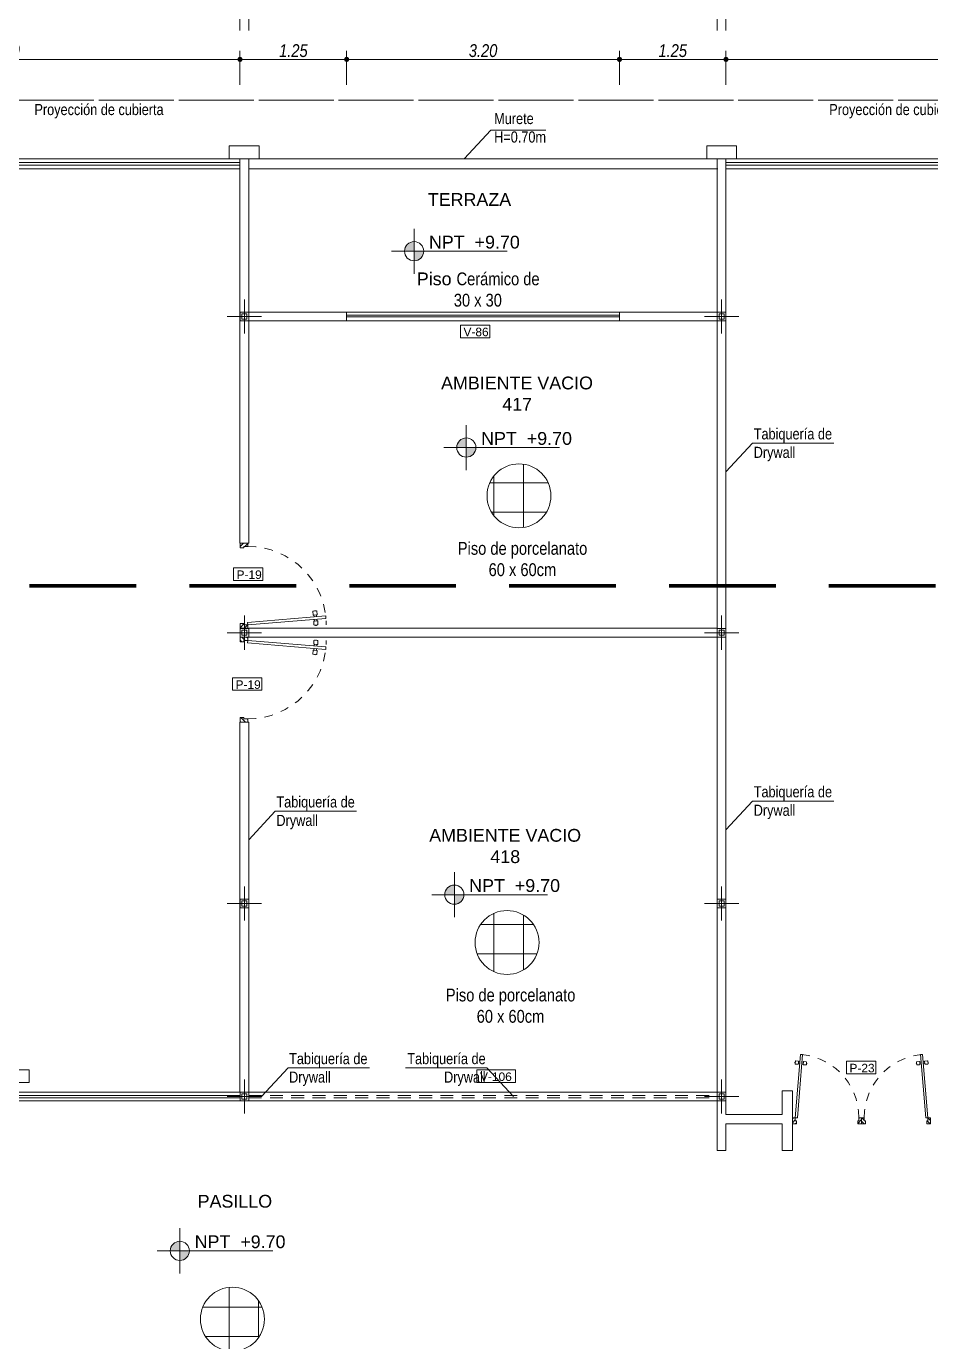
# Model space of a CAD drawing. Header units: inches. Extents: x 140 to 978, y -82 to 38.
# Drawn here: x 864.53 to 875.13, y 10.25 to 25.68 of the extents above; entities that cross this region are included whole.
import ezdxf

# ---------------------------------------------------------------- set-up
doc = ezdxf.new("R2010")
doc.units = ezdxf.units.IN
doc.header["$MEASUREMENT"] = 0
doc.linetypes.add('DASHED', pattern=[0.75, 0.5, -0.25])
doc.linetypes.add('DASHED2', pattern=[0.375, 0.25, -0.125])
doc.layers.get('0').update_dxf_attribs({"lineweight": 0})
for name, color, linetype, lineweight in [('UNSAAC-COLUMNA', 24, 'Continuous', 0), ('UNSAAC-CORTE MURO', 42, 'Continuous', 35), ('UNSAAC-COTA', 48, 'Continuous', 0), ('UNSAAC-FACHADA(2DO PLANO)', 7, 'Continuous', 30), ('UNSAAC-LINEA 0.00', 251, 'Continuous', 0), ('UNSAAC-LINEA DE CORTE', 7, 'Continuous', 70), ('UNSAAC-LLAMADOS', 88, 'Continuous', 0), ('UNSAAC-MUEBLE', 254, 'Continuous', 0), ('UNSAAC-MURETE', 146, 'Continuous', 20), ('UNSAAC-PISOS', 253, 'Continuous', 0), ('UNSAAC-PROYECCIONES', 38, 'DASHED2', 0), ('UNSAAC-TEXTOS', 250, 'Continuous', 0), ('UNSAAC-VANOS', 24, 'Continuous', 0), ('UNSAAC-VARIOS', 30, 'Continuous', 0)]:
    doc.layers.add(name, color=color, linetype=linetype, lineweight=lineweight)
doc.styles.add('5mm', font='GOTHIC.TTF', dxfattribs={"height": 5})
doc.styles.add('narrow', font='')
doc.styles.get("Standard").update_dxf_attribs({"font": 'arial.ttf'})
doc.styles.get('narrow').set_extended_font_data('Arial Narrow', italic=True)
doc.dimstyles.new('1EN75', dxfattribs={"dimtxt": 0.15, "dimasz": 0.06, "dimexe": 0.1, "dimexo": 0.15, "dimgap": 0.025, "dimtad": 1, "dimzin": 1, "dimdsep": 46, "dimtxsty": 'narrow', "dimblk": 'DOT', "dimcen": 0.1, "dimclrd": 256, "dimclre": 256, "dimclrt": 256, "dimaunit": 1, "dimadec": 3, "dimazin": 0, "dimtfac": 1, "dimtmove": 2, "dimatfit": 3, "dimldrblk": 'ARCHTICK', "dimfxl": 0.3, "dimfxlon": 1, "dimtolj": 1, "dimtzin": 0, "dimlwd": 0, "dimlwe": 0, "dimarcsym": 0})

# ---------------------------------------------------------------- blocks, each defined once
blk = doc.blocks.new('PRTX80')
at = {"layer": 'UNSAAC-TEXTOS'}
h = blk.add_hatch(dxfattribs=at)
h.set_pattern_fill('ANSI31', color=256, scale=0.01, style=0)
h.set_pattern_definition([(45, (-1.629623, -4.234902), (-0.02245064, 0.02245064), [])])
h.paths.add_polyline_path([(-0.755, 0.036), (-0.8, 0.036), (-0.8, -0.036), (-0.769, -0.036), (-0.769, 0), (-0.755, 0)])
h.paths.add_polyline_path([(0, 0.036), (-0.045, 0.036), (-0.045, 0), (-0.032, 0), (-0.032, -0.036), (0, -0.036)])
at = {"layer": 'UNSAAC-PROYECCIONES', "ltscale": 0.15}
blk.add_arc((-0.032, -0.036), 0.737, 180, 270, dxfattribs=at)
at = {"layer": 'UNSAAC-TEXTOS'}
for p, q in [((-0.165, -0.662), (-0.166, -0.669)), ((-0.162, -0.67), (-0.166, -0.669)), ((-0.162, -0.662), (-0.165, -0.662)), ((-0.161, -0.651), (-0.163, -0.681)), ((-0.13, -0.688), (-0.16, -0.685)), ((-0.127, -0.65), (-0.157, -0.648)), ((-0.124, -0.658), (-0.126, -0.68)), ((-0.126, -0.68), (-0.126, -0.684)), ((-0.11, -0.682), (-0.126, -0.68)), ((-0.123, -0.654), (-0.124, -0.658)), ((-0.108, -0.659), (-0.124, -0.658)), ((-0.085, -0.684), (-0.07, -0.685)), ((-0.083, -0.661), (-0.068, -0.663)), ((-0.068, -0.663), (-0.07, -0.685)), ((-0.07, -0.685), (-0.07, -0.689)), ((-0.068, -0.659), (-0.068, -0.663)), ((-0.067, -0.693), (-0.037, -0.695)), ((-0.064, -0.655), (-0.034, -0.658)), ((-0.03, -0.662), (-0.033, -0.692)), ((-0.032, -0.681), (-0.028, -0.681)), ((-0.031, -0.673), (-0.028, -0.673)), ((-0.028, -0.673), (-0.028, -0.681))]:
    blk.add_line(p, q, dxfattribs=at)
for points in [[(-0.8, 0.036), (-0.755, 0.036), (-0.755, 0), (-0.769, 0), (-0.769, -0.036), (-0.8, -0.036), (-0.8, 0.036)], [(-0.045, 0.036), (0, 0.036), (0, -0.036), (-0.032, -0.036), (-0.032, 0), (-0.045, 0), (-0.045, 0.036)]]:
    blk.add_lwpolyline(points, dxfattribs=at)
blk.add_lwpolyline([(-0.056, -0.034), (-0.032, -0.036), (-0.093, -0.77), (-0.117, -0.768)], close=True, dxfattribs=at)
for centre, start, end in [((-0.16, -0.681), 175.2462, 265.2462), ((-0.157, -0.651), 85.2462, 175.2462), ((-0.13, -0.684), 265.2462, 355.2462), ((-0.127, -0.654), 355.2462, 85.2462), ((-0.067, -0.689), 175.2462, 265.2462), ((-0.064, -0.659), 85.2462, 175.2462), ((-0.037, -0.691), 265.2462, 355.2462), ((-0.034, -0.662), 355.2462, 85.2462)]:
    blk.add_arc(centre, 0.00375, start, end, dxfattribs=at)
blk = doc.blocks.new('A$C1DC20D96')
at = {"layer": 'UNSAAC-MUEBLE', "xscale": -1.167239801663273, "yscale": 1.167239801663273, "zscale": 1.167239801663273, "rotation": 180}
blk.add_blockref('PRTX80', (0, 0.034), dxfattribs=at)
blk = doc.blocks.new('puertaDer')
at = {"layer": 'UNSAAC-MUEBLE', "lineweight": 0, "ltscale": 0.4, "xscale": 1.070902481408632, "yscale": 1.070902481408632, "zscale": 1.070902481408632, "rotation": 270}
blk.add_blockref('A$C1DC20D96', (0.052, 0), dxfattribs=at)
blk = doc.blocks.new('puertaIzq')
at = {"layer": 'UNSAAC-MUEBLE', "color": 251, "linetype": 'Continuous', "xscale": -0.9999999580864767, "yscale": 0.9999999580864767, "zscale": 0.9999999580864767, "rotation": 180}
blk.add_blockref('puertaDer', (-0.033, 0), dxfattribs=at)
blk = doc.blocks.new('A$C53952AC4')
at = {"layer": 'UNSAAC-MUEBLE', "color": 251, "linetype": 'Continuous', "xscale": -0.8099999999999901, "yscale": 0.8099999999999901, "zscale": 0.8099999999999901, "rotation": 270}
blk.add_blockref('puertaIzq', (1, -0.009), dxfattribs=at)
blk = doc.blocks.new('npt')
at = {"layer": 'UNSAAC-TEXTOS'}
h = blk.add_hatch(color=0, dxfattribs=at)
h.dxf.hatch_style = 1
h.paths.add_polyline_path([(0.0522, 0), (0, 0), (0, -0.0522, 0.414214)])
h.paths.add_polyline_path([(0, 0.0522, 0.414214), (-0.0522, 0), (0, 0)])
at = {"layer": 'UNSAAC-TEXTOS', "color": 0}
for p, q in [((0, -0.1228), (0, 0.1228)), ((-0.1228, 0), (0.507, 0))]:
    blk.add_line(p, q, dxfattribs=at)
blk.add_circle((0, 0), 0.0522, dxfattribs=at)
blk = doc.blocks.new('npty')
at = {"layer": 'UNSAAC-TEXTOS', "xscale": 2.154779168756153, "yscale": 2.154779168756153, "zscale": 2.154779168756153}
blk.add_blockref('npt', (1323.156, 5.491), dxfattribs=at)
at = {"layer": 'UNSAAC-TEXTOS', "insert": (1323.33, 5.673), "char_height": 0.15, "width": 1.06387, "attachment_point": 1, "style": '5mm'}
blk.add_mtext('{\\fArial|b0|i0|c0|p34;NPT  +9.70}', dxfattribs=at)
blk = doc.blocks.new('puzo')
at = {"layer": 'UNSAAC-PISOS'}
h = blk.add_hatch(dxfattribs=at)
h.set_pattern_fill('_USER', color=256, scale=0.345285, style=0, double=1, pattern_type=0)
h.set_pattern_definition([(0, (1324.06815, 3.74796), (0, 0.34529), []), (90, (1324.06815, 3.74796), (-0.34529, 2e-17), [])])
edge = h.paths.add_edge_path()
edge.add_arc((1324.206, 3.903), 0.375, 0, 360)
blk.add_circle((1324.206, 3.903), 0.375, dxfattribs=at)
at = {"layer": 'UNSAAC-TEXTOS', "insert": (1323.476, 3.362), "char_height": 0.15, "width": 1.52397, "attachment_point": 1, "style": 'narrow'}
blk.add_mtext('\\pi0.012394;{\\fArial Narrow|b0|i0|c0|p34;Piso de porcelanato \\P\\pi0.37414;60 x 60cm}', dxfattribs=at)
blk = doc.blocks.new('_Dot')
at = {"color": 0, "linetype": 'ByBlock', "lineweight": -2}
blk.add_line((-0.5, 0), (-1, 0), dxfattribs=at)
at = {"color": 0, "linetype": 'ByBlock', "const_width": 0.5}
blk.add_lwpolyline([(-0.25, 0, 1), (0.25, 0, 1)], format="xyb", close=True, dxfattribs=at)
blk = doc.blocks.new('*D236')
at = {"layer": 'Defpoints', "color": 0, "transparency": 16777216}
for p in [(867.037, 27.369), (861.457, 24.439), (867.037, 24.439)]:
    blk.add_point(p, dxfattribs=at)
at = {"layer": 'UNSAAC-COTA', "lineweight": 0, "transparency": 16777216}
for p, q in [((861.457, 27.069), (861.457, 27.469)), ((867.037, 27.069), (867.037, 27.469)), ((861.517, 27.369), (866.977, 27.369))]:
    blk.add_line(p, q, dxfattribs=at)
at = {"layer": 'UNSAAC-COTA', "lineweight": 0, "transparency": 16777216, "xscale": 0.06, "yscale": 0.06, "zscale": 0.06, "rotation": 180}
blk.add_blockref('_Dot', (861.457, 27.369), dxfattribs=at)
at = {"layer": 'UNSAAC-COTA', "lineweight": 0, "transparency": 16777216, "xscale": 0.06, "yscale": 0.06, "zscale": 0.06}
blk.add_blockref('_Dot', (867.037, 27.369), dxfattribs=at)
at = {"layer": 'UNSAAC-COTA', "transparency": 16777216, "insert": (864.247, 27.471), "char_height": 0.15, "attachment_point": 5, "style": 'narrow'}
blk.add_mtext('\\A1;5.58', dxfattribs=at)
blk = doc.blocks.new('_ArchTick')
at = {"layer": 'UNSAAC-FACHADA(2DO PLANO)', "color": 0, "const_width": 0.15}
blk.add_lwpolyline([(-0.5, -0.5), (0.5, 0.5)], dxfattribs=at)
blk = doc.blocks.new('*D237')
at = {"layer": 'Defpoints', "color": 0, "transparency": 16777216}
for p in [(872.627, 27.369), (867.037, 24.439), (872.627, 24.439)]:
    blk.add_point(p, dxfattribs=at)
at = {"layer": 'UNSAAC-COTA', "lineweight": 0, "transparency": 16777216}
for p, q in [((867.037, 27.069), (867.037, 27.469)), ((872.627, 27.069), (872.627, 27.469)), ((867.097, 27.369), (872.567, 27.369))]:
    blk.add_line(p, q, dxfattribs=at)
at = {"layer": 'UNSAAC-COTA', "lineweight": 0, "transparency": 16777216, "xscale": 0.06, "yscale": 0.06, "zscale": 0.06, "rotation": 180}
blk.add_blockref('_Dot', (867.037, 27.369), dxfattribs=at)
at = {"layer": 'UNSAAC-COTA', "lineweight": 0, "transparency": 16777216, "xscale": 0.06, "yscale": 0.06, "zscale": 0.06}
blk.add_blockref('_Dot', (872.627, 27.369), dxfattribs=at)
at = {"layer": 'UNSAAC-COTA', "transparency": 16777216, "insert": (869.832, 27.471), "char_height": 0.15, "attachment_point": 5, "style": 'narrow'}
blk.add_mtext('\\A1;5.59', dxfattribs=at)
blk = doc.blocks.new('*D238')
at = {"layer": 'Defpoints', "color": 0, "transparency": 16777216}
for p in [(878.207, 27.369), (872.627, 24.439), (878.207, 24.439)]:
    blk.add_point(p, dxfattribs=at)
at = {"layer": 'UNSAAC-COTA', "lineweight": 0, "transparency": 16777216}
for p, q in [((872.627, 27.069), (872.627, 27.469)), ((878.207, 27.069), (878.207, 27.469)), ((872.687, 27.369), (878.147, 27.369))]:
    blk.add_line(p, q, dxfattribs=at)
at = {"layer": 'UNSAAC-COTA', "lineweight": 0, "transparency": 16777216, "xscale": 0.06, "yscale": 0.06, "zscale": 0.06, "rotation": 180}
blk.add_blockref('_Dot', (872.627, 27.369), dxfattribs=at)
at = {"layer": 'UNSAAC-COTA', "lineweight": 0, "transparency": 16777216, "xscale": 0.06, "yscale": 0.06, "zscale": 0.06}
blk.add_blockref('_Dot', (878.207, 27.369), dxfattribs=at)
at = {"layer": 'UNSAAC-COTA', "transparency": 16777216, "insert": (875.417, 27.471), "char_height": 0.15, "attachment_point": 5, "style": 'narrow'}
blk.add_mtext('\\A1;5.58', dxfattribs=at)
blk = doc.blocks.new('*D314')
at = {"layer": 'Defpoints', "color": 0, "transparency": 16777216}
for p in [(885.857, 26.663), (848.177, 24.124), (885.857, 24.124)]:
    blk.add_point(p, dxfattribs=at)
at = {"layer": 'UNSAAC-COTA', "lineweight": 0, "transparency": 16777216}
for p, q in [((848.177, 26.363), (848.177, 26.763)), ((885.857, 26.363), (885.857, 26.763)), ((848.237, 26.663), (885.797, 26.663))]:
    blk.add_line(p, q, dxfattribs=at)
at = {"layer": 'UNSAAC-COTA', "lineweight": 0, "transparency": 16777216, "xscale": 0.06, "yscale": 0.06, "zscale": 0.06, "rotation": 180}
blk.add_blockref('_Dot', (848.177, 26.663), dxfattribs=at)
at = {"layer": 'UNSAAC-COTA', "lineweight": 0, "transparency": 16777216, "xscale": 0.06, "yscale": 0.06, "zscale": 0.06}
blk.add_blockref('_Dot', (885.857, 26.663), dxfattribs=at)
at = {"layer": 'UNSAAC-COTA', "transparency": 16777216, "insert": (867.017, 26.765), "char_height": 0.15, "attachment_point": 5, "style": 'narrow'}
blk.add_mtext('\\A1;37.68', dxfattribs=at)
blk = doc.blocks.new('*D321')
at = {"layer": 'Defpoints', "color": 0, "transparency": 16777216}
for p in [(867.033, 25.93), (861.533, 22.325), (867.033, 22.325)]:
    blk.add_point(p, dxfattribs=at)
at = {"layer": 'UNSAAC-COTA', "lineweight": 0, "transparency": 16777216}
for p, q in [((861.533, 25.63), (861.533, 26.03)), ((861.593, 25.93), (866.973, 25.93)), ((867.033, 25.63), (867.033, 26.03))]:
    blk.add_line(p, q, dxfattribs=at)
at = {"layer": 'UNSAAC-COTA', "lineweight": 0, "transparency": 16777216, "xscale": 0.06, "yscale": 0.06, "zscale": 0.06, "rotation": 180}
blk.add_blockref('_Dot', (861.533, 25.93), dxfattribs=at)
at = {"layer": 'UNSAAC-COTA', "lineweight": 0, "transparency": 16777216, "xscale": 0.06, "yscale": 0.06, "zscale": 0.06}
blk.add_blockref('_Dot', (867.033, 25.93), dxfattribs=at)
at = {"layer": 'UNSAAC-COTA', "transparency": 16777216, "insert": (864.283, 26.031), "char_height": 0.15, "attachment_point": 5, "style": 'narrow'}
blk.add_mtext('\\A1;5.50', dxfattribs=at)
blk = doc.blocks.new('*D256')
at = {"layer": 'Defpoints', "color": 0, "transparency": 16777216}
for p in [(867.135, 25.93), (867.033, 22.325), (867.135, 22.325)]:
    blk.add_point(p, dxfattribs=at)
at = {"layer": 'UNSAAC-COTA', "lineweight": 0, "transparency": 16777216}
for p, q in [((866.973, 25.93), (866.913, 25.93)), ((867.033, 25.63), (867.033, 26.03)), ((867.033, 25.93), (867.135, 25.93)), ((867.135, 25.63), (867.135, 26.03)), ((867.195, 25.93), (867.255, 25.93))]:
    blk.add_line(p, q, dxfattribs=at)
at = {"layer": 'UNSAAC-COTA', "lineweight": 0, "transparency": 16777216, "xscale": 0.06, "yscale": 0.06, "zscale": 0.06}
blk.add_blockref('_Dot', (867.033, 25.93), dxfattribs=at)
at = {"layer": 'UNSAAC-COTA', "lineweight": 0, "transparency": 16777216, "xscale": 0.06, "yscale": 0.06, "zscale": 0.06, "rotation": 180}
blk.add_blockref('_Dot', (867.135, 25.93), dxfattribs=at)
at = {"layer": 'UNSAAC-COTA', "transparency": 16777216, "insert": (867.084, 26.144), "char_height": 0.15, "attachment_point": 5, "style": 'narrow'}
blk.add_mtext('\\A1;0.10', dxfattribs=at)
blk = doc.blocks.new('*D322')
at = {"layer": 'Defpoints', "color": 0, "transparency": 16777216}
for p in [(872.631, 25.93), (867.135, 22.325), (872.631, 22.325)]:
    blk.add_point(p, dxfattribs=at)
at = {"layer": 'UNSAAC-COTA', "lineweight": 0, "transparency": 16777216}
for p, q in [((867.135, 25.63), (867.135, 26.03)), ((867.195, 25.93), (872.571, 25.93)), ((872.631, 25.63), (872.631, 26.03))]:
    blk.add_line(p, q, dxfattribs=at)
at = {"layer": 'UNSAAC-COTA', "lineweight": 0, "transparency": 16777216, "xscale": 0.06, "yscale": 0.06, "zscale": 0.06, "rotation": 180}
blk.add_blockref('_Dot', (867.135, 25.93), dxfattribs=at)
at = {"layer": 'UNSAAC-COTA', "lineweight": 0, "transparency": 16777216, "xscale": 0.06, "yscale": 0.06, "zscale": 0.06}
blk.add_blockref('_Dot', (872.631, 25.93), dxfattribs=at)
at = {"layer": 'UNSAAC-COTA', "transparency": 16777216, "insert": (869.883, 26.031), "char_height": 0.15, "attachment_point": 5, "style": 'narrow'}
blk.add_mtext('\\A1;5.50', dxfattribs=at)
blk = doc.blocks.new('*D323')
at = {"layer": 'Defpoints', "color": 0, "transparency": 16777216}
for p in [(872.733, 25.93), (872.631, 22.325), (872.733, 22.325)]:
    blk.add_point(p, dxfattribs=at)
at = {"layer": 'UNSAAC-COTA', "lineweight": 0, "transparency": 16777216}
for p, q in [((872.571, 25.93), (872.511, 25.93)), ((872.631, 25.63), (872.631, 26.03)), ((872.631, 25.93), (872.733, 25.93)), ((872.733, 25.63), (872.733, 26.03)), ((872.793, 25.93), (872.853, 25.93))]:
    blk.add_line(p, q, dxfattribs=at)
at = {"layer": 'UNSAAC-COTA', "lineweight": 0, "transparency": 16777216, "xscale": 0.06, "yscale": 0.06, "zscale": 0.06}
blk.add_blockref('_Dot', (872.631, 25.93), dxfattribs=at)
at = {"layer": 'UNSAAC-COTA', "lineweight": 0, "transparency": 16777216, "xscale": 0.06, "yscale": 0.06, "zscale": 0.06, "rotation": 180}
blk.add_blockref('_Dot', (872.733, 25.93), dxfattribs=at)
at = {"layer": 'UNSAAC-COTA', "transparency": 16777216, "insert": (872.682, 26.144), "char_height": 0.15, "attachment_point": 5, "style": 'narrow'}
blk.add_mtext('\\A1;0.10', dxfattribs=at)
blk = doc.blocks.new('*D324')
at = {"layer": 'Defpoints', "color": 0, "transparency": 16777216}
for p in [(878.231, 25.93), (872.733, 22.325), (878.231, 22.325)]:
    blk.add_point(p, dxfattribs=at)
at = {"layer": 'UNSAAC-COTA', "lineweight": 0, "transparency": 16777216}
for p, q in [((872.733, 25.63), (872.733, 26.03)), ((872.793, 25.93), (878.171, 25.93)), ((878.231, 25.63), (878.231, 26.03))]:
    blk.add_line(p, q, dxfattribs=at)
at = {"layer": 'UNSAAC-COTA', "lineweight": 0, "transparency": 16777216, "xscale": 0.06, "yscale": 0.06, "zscale": 0.06, "rotation": 180}
blk.add_blockref('_Dot', (872.733, 25.93), dxfattribs=at)
at = {"layer": 'UNSAAC-COTA', "lineweight": 0, "transparency": 16777216, "xscale": 0.06, "yscale": 0.06, "zscale": 0.06}
blk.add_blockref('_Dot', (878.231, 25.93), dxfattribs=at)
at = {"layer": 'UNSAAC-COTA', "transparency": 16777216, "insert": (875.482, 26.031), "char_height": 0.15, "attachment_point": 5, "style": 'narrow'}
blk.add_mtext('\\A1;5.50', dxfattribs=at)
blk = doc.blocks.new('*D333')
at = {"layer": 'Defpoints', "color": 0, "transparency": 16777216}
for p in [(867.033, 25.289), (861.533, 24.124), (867.033, 24.124)]:
    blk.add_point(p, dxfattribs=at)
at = {"layer": 'UNSAAC-COTA', "lineweight": 0, "transparency": 16777216}
for p, q in [((861.533, 24.989), (861.533, 25.389)), ((867.033, 24.989), (867.033, 25.389)), ((861.593, 25.289), (866.973, 25.289))]:
    blk.add_line(p, q, dxfattribs=at)
at = {"layer": 'UNSAAC-COTA', "lineweight": 0, "transparency": 16777216, "xscale": 0.06, "yscale": 0.06, "zscale": 0.06, "rotation": 180}
blk.add_blockref('_Dot', (861.533, 25.289), dxfattribs=at)
at = {"layer": 'UNSAAC-COTA', "lineweight": 0, "transparency": 16777216, "xscale": 0.06, "yscale": 0.06, "zscale": 0.06}
blk.add_blockref('_Dot', (867.033, 25.289), dxfattribs=at)
at = {"layer": 'UNSAAC-COTA', "transparency": 16777216, "insert": (864.283, 25.391), "char_height": 0.15, "attachment_point": 5, "style": 'narrow'}
blk.add_mtext('\\A1;5.50', dxfattribs=at)
blk = doc.blocks.new('*D334')
at = {"layer": 'Defpoints', "color": 0, "transparency": 16777216}
for p in [(868.284, 25.289), (867.033, 24.124), (868.284, 22.325)]:
    blk.add_point(p, dxfattribs=at)
at = {"layer": 'UNSAAC-COTA', "lineweight": 0, "transparency": 16777216}
for p, q in [((867.033, 24.989), (867.033, 25.389)), ((868.284, 24.989), (868.284, 25.389)), ((867.093, 25.289), (868.224, 25.289))]:
    blk.add_line(p, q, dxfattribs=at)
at = {"layer": 'UNSAAC-COTA', "lineweight": 0, "transparency": 16777216, "xscale": 0.06, "yscale": 0.06, "zscale": 0.06, "rotation": 180}
blk.add_blockref('_Dot', (867.033, 25.289), dxfattribs=at)
at = {"layer": 'UNSAAC-COTA', "lineweight": 0, "transparency": 16777216, "xscale": 0.06, "yscale": 0.06, "zscale": 0.06}
blk.add_blockref('_Dot', (868.284, 25.289), dxfattribs=at)
at = {"layer": 'UNSAAC-COTA', "transparency": 16777216, "insert": (867.659, 25.391), "char_height": 0.15, "attachment_point": 5, "style": 'narrow'}
blk.add_mtext('\\A1;1.25', dxfattribs=at)
blk = doc.blocks.new('*D335')
at = {"layer": 'Defpoints', "color": 0, "transparency": 16777216}
for p in [(871.484, 25.289), (868.284, 22.325), (871.484, 22.325)]:
    blk.add_point(p, dxfattribs=at)
at = {"layer": 'UNSAAC-COTA', "lineweight": 0, "transparency": 16777216}
for p, q in [((868.284, 24.989), (868.284, 25.389)), ((871.484, 24.989), (871.484, 25.389)), ((868.344, 25.289), (871.424, 25.289))]:
    blk.add_line(p, q, dxfattribs=at)
at = {"layer": 'UNSAAC-COTA', "lineweight": 0, "transparency": 16777216, "xscale": 0.06, "yscale": 0.06, "zscale": 0.06, "rotation": 180}
blk.add_blockref('_Dot', (868.284, 25.289), dxfattribs=at)
at = {"layer": 'UNSAAC-COTA', "lineweight": 0, "transparency": 16777216, "xscale": 0.06, "yscale": 0.06, "zscale": 0.06}
blk.add_blockref('_Dot', (871.484, 25.289), dxfattribs=at)
at = {"layer": 'UNSAAC-COTA', "transparency": 16777216, "insert": (869.884, 25.391), "char_height": 0.15, "attachment_point": 5, "style": 'narrow'}
blk.add_mtext('\\A1;3.20', dxfattribs=at)
blk = doc.blocks.new('*D336')
at = {"layer": 'Defpoints', "color": 0, "transparency": 16777216}
for p in [(872.733, 25.289), (872.733, 24.124), (871.484, 22.325)]:
    blk.add_point(p, dxfattribs=at)
at = {"layer": 'UNSAAC-COTA', "lineweight": 0, "transparency": 16777216}
for p, q in [((871.484, 24.989), (871.484, 25.389)), ((872.733, 24.989), (872.733, 25.389)), ((871.544, 25.289), (872.673, 25.289))]:
    blk.add_line(p, q, dxfattribs=at)
at = {"layer": 'UNSAAC-COTA', "lineweight": 0, "transparency": 16777216, "xscale": 0.06, "yscale": 0.06, "zscale": 0.06, "rotation": 180}
blk.add_blockref('_Dot', (871.484, 25.289), dxfattribs=at)
at = {"layer": 'UNSAAC-COTA', "lineweight": 0, "transparency": 16777216, "xscale": 0.06, "yscale": 0.06, "zscale": 0.06}
blk.add_blockref('_Dot', (872.733, 25.289), dxfattribs=at)
at = {"layer": 'UNSAAC-COTA', "transparency": 16777216, "insert": (872.108, 25.391), "char_height": 0.15, "attachment_point": 5, "style": 'narrow'}
blk.add_mtext('\\A1;1.25', dxfattribs=at)
blk = doc.blocks.new('*D337')
at = {"layer": 'Defpoints', "color": 0, "transparency": 16777216}
for p in [(878.231, 25.289), (872.733, 24.124), (878.231, 24.124)]:
    blk.add_point(p, dxfattribs=at)
at = {"layer": 'UNSAAC-COTA', "lineweight": 0, "transparency": 16777216}
for p, q in [((872.733, 24.989), (872.733, 25.389)), ((878.231, 24.989), (878.231, 25.389)), ((872.793, 25.289), (878.171, 25.289))]:
    blk.add_line(p, q, dxfattribs=at)
at = {"layer": 'UNSAAC-COTA', "lineweight": 0, "transparency": 16777216, "xscale": 0.06, "yscale": 0.06, "zscale": 0.06, "rotation": 180}
blk.add_blockref('_Dot', (872.733, 25.289), dxfattribs=at)
at = {"layer": 'UNSAAC-COTA', "lineweight": 0, "transparency": 16777216, "xscale": 0.06, "yscale": 0.06, "zscale": 0.06}
blk.add_blockref('_Dot', (878.231, 25.289), dxfattribs=at)
at = {"layer": 'UNSAAC-COTA', "transparency": 16777216, "insert": (875.482, 25.391), "char_height": 0.15, "attachment_point": 5, "style": 'narrow'}
blk.add_mtext('\\A1;5.50', dxfattribs=at)
blk = doc.blocks.new('columna')
at = {"layer": 'UNSAAC-COLUMNA'}
for p, q in [((0, 0.2), (0, -0.2)), ((0, 0.2), (0, -0.2)), ((0.2, 0), (-0.2, 0)), ((0.2, 0), (-0.2, 0))]:
    blk.add_line(p, q, dxfattribs=at)
for points in [[(-0.0508, 0.0508), (0.0508, 0.0508), (0.0508, -0.0508), (-0.0508, -0.0508)], [(-0.0308, 0.0308), (0.0308, 0.0308), (0.0308, -0.0308), (-0.0308, -0.0308)]]:
    blk.add_lwpolyline(points, close=True, dxfattribs=at)
blk = doc.blocks.new('D')
at = {"layer": 'UNSAAC-COLUMNA', "xscale": -1, "rotation": 180}
for p in [(1326.084, 22.274), (1331.682, 22.274)]:
    blk.add_blockref('columna', p, dxfattribs=at)
at = {"layer": 'UNSAAC-COLUMNA'}
for p in [(1326.084, 18.565), (1331.682, 18.565), (1326.084, 15.388), (1331.682, 15.388), (1326.084, 13.124), (1331.682, 13.124)]:
    blk.add_blockref('columna', p, dxfattribs=at)

msp = doc.modelspace()

# ---------------------------------------------------------------- linework, layer by layer
at = {"layer": 'UNSAAC-LINEA 0.00', "ltscale": 2.5}
msp.add_lwpolyline([(861.431, 24.124), (867.135, 24.124), (867.135, 22.325), (872.631, 22.325), (872.631, 24.124), (878.333, 24.124), (878.333, 22.325), (883.933, 22.325), (883.933, 17.525), (885.857, 17.525), (885.857, 13.073), (880.188, 13.073), (880.188, 0.455)], dxfattribs=at)
at = {"layer": 'UNSAAC-LINEA DE CORTE', "linetype": 'DASHED', "ltscale": 2.5}
msp.add_line((832.691, 19.113), (892.094, 19.113), dxfattribs=at)
at = {"layer": 'UNSAAC-LLAMADOS', "ltscale": 2.5}
for points in [[(870.62, 24.46), (869.976, 24.46), (869.664, 24.124)], [(873.998, 20.787), (873.045, 20.787), (872.733, 20.452)], [(873.998, 16.589), (873.045, 16.589), (872.733, 16.254)], [(868.4, 16.47), (867.447, 16.47), (867.135, 16.135)], [(868.55, 13.46), (867.596, 13.46), (867.284, 13.124)], [(868.974, 13.46), (869.927, 13.46), (870.239, 13.124)]]:
    msp.add_lwpolyline(points, dxfattribs=at)
at = {"layer": 'UNSAAC-MURETE'}
for p, q in [((866.907, 24.124), (866.907, 24.274)), ((866.907, 24.274), (867.082, 24.274)), ((867.257, 24.274), (867.082, 24.274)), ((867.257, 24.124), (867.257, 24.274)), ((872.507, 24.124), (872.507, 24.274)), ((872.507, 24.274), (872.682, 24.274)), ((872.507, 24.124), (872.507, 24.274)), ((872.507, 24.274), (872.682, 24.274)), ((872.857, 24.274), (872.682, 24.274)), ((872.857, 24.274), (872.682, 24.274)), ((872.857, 24.124), (872.857, 24.274)), ((872.857, 24.124), (872.857, 24.274)), ((885.857, 24.124), (848.177, 24.124)), ((866.907, 24.124), (867.082, 24.124)), ((867.257, 24.124), (867.082, 24.124)), ((872.507, 24.124), (872.682, 24.124)), ((872.507, 24.124), (872.682, 24.124)), ((872.857, 24.124), (872.682, 24.124)), ((872.857, 24.124), (872.682, 24.124))]:
    msp.add_line(p, q, dxfattribs=at)
for points in [[(861.533, 24.005), (867.033, 24.005)], [(872.636, 24.005), (867.135, 24.005)], [(872.733, 24.005), (878.231, 24.005)]]:
    msp.add_lwpolyline(points, dxfattribs=at)
at = {"layer": 'UNSAAC-PROYECCIONES', "ltscale": 2.5}
msp.add_lwpolyline([(861.557, 8.009), (855.008, 8.006), (855.008, 7.508), (853.907, 7.508), (845.476, 7.508), (845.476, 23.339), (848.757, 23.339), (848.757, 24.81), (879.127, 24.81), (848.757, 24.81), (848.757, 23.339), (845.476, 23.339), (845.476, 7.508), (853.907, 7.508), (855.008, 7.508), (855.008, 8.006)], close=True, dxfattribs=at)
msp.add_lwpolyline([(861.431, 24.124), (867.135, 24.124), (867.135, 22.325), (872.631, 22.325), (872.631, 24.124), (878.333, 24.124), (878.333, 22.325), (883.933, 22.325), (883.933, 17.525), (885.857, 17.525), (885.857, 13.073), (880.188, 13.073), (880.188, 0.455)], dxfattribs=at)
at = {"layer": 'UNSAAC-TEXTOS'}
for points in [[(869.618, 22.171), (869.962, 22.171), (869.962, 22.025), (869.618, 22.025)], [(866.957, 19.324), (867.301, 19.324), (867.301, 19.178), (866.957, 19.178)], [(866.945, 18.035), (867.289, 18.035), (867.289, 17.889), (866.945, 17.889)], [(864.106, 13.436), (864.559, 13.436), (864.559, 13.29), (864.106, 13.29)], [(869.812, 13.436), (870.265, 13.436), (870.265, 13.29), (869.812, 13.29)], [(874.146, 13.538), (874.489, 13.538), (874.489, 13.392), (874.146, 13.392)]]:
    msp.add_lwpolyline(points, close=True, dxfattribs=at)
at = {"layer": 'UNSAAC-VANOS'}
for p, q in [((868.284, 22.291), (871.484, 22.291)), ((868.284, 22.271), (871.484, 22.271))]:
    msp.add_line(p, q, dxfattribs=at)
at = {"layer": 'UNSAAC-VANOS', "linetype": 'DASHED2', "ltscale": 0.6}
for p, q in [((867.135, 13.137), (872.631, 13.137)), ((867.135, 13.109), (872.631, 13.109))]:
    msp.add_line(p, q, dxfattribs=at)
at = {"layer": 'UNSAAC-VANOS'}
for points in [[(861.533, 24.079), (867.033, 24.079)], [(872.733, 24.079), (878.231, 24.079)], [(861.533, 24.048), (867.033, 24.048)], [(872.733, 24.048), (878.231, 24.048)]]:
    msp.add_lwpolyline(points, dxfattribs=at)
at = {"layer": 'UNSAAC-VANOS', "linetype": 'Continuous', "ltscale": 0.6}
for points in [[(861.533, 13.137), (867.033, 13.137)], [(861.533, 13.109), (867.033, 13.109)]]:
    msp.add_lwpolyline(points, dxfattribs=at)
at = {"layer": 'UNSAAC-VARIOS'}
for p, q in [((867.033, 19.616), (867.033, 24.124)), ((867.135, 19.616), (867.135, 24.124)), ((872.631, 22.325), (872.631, 24.124)), ((872.733, 22.325), (872.733, 24.124)), ((867.135, 22.325), (868.284, 22.325)), ((867.135, 22.223), (872.631, 22.223)), ((868.284, 22.223), (868.284, 22.325)), ((871.484, 22.325), (868.284, 22.325)), ((872.631, 22.325), (871.484, 22.325)), ((871.484, 22.223), (871.484, 22.325)), ((872.631, 18.616), (872.631, 22.223)), ((867.033, 19.616), (867.135, 19.616)), ((867.033, 17.514), (867.135, 17.514)), ((867.135, 13.175), (872.631, 13.175)), ((873.513, 13.193), (873.513, 12.493)), ((872.631, 13.073), (867.135, 13.073)), ((872.631, 12.493), (872.631, 13.073)), ((873.393, 12.803), (872.733, 12.803)), ((872.733, 12.803), (872.733, 12.493)), ((873.393, 12.493), (873.393, 12.803)), ((872.733, 12.493), (872.631, 12.493)), ((873.513, 12.493), (873.393, 12.493))]:
    msp.add_line(p, q, dxfattribs=at)
for points in [[(872.733, 15.439), (872.733, 22.223)], [(867.135, 18.616), (872.631, 18.616)], [(872.631, 15.439), (872.631, 18.612)], [(872.631, 18.514), (867.135, 18.514)], [(867.033, 13.175), (867.033, 17.514)], [(867.135, 13.175), (867.135, 17.514)], [(872.631, 13.175), (872.631, 15.337)], [(872.733, 13.175), (872.733, 15.337)], [(861.533, 13.175), (867.033, 13.175)], [(873.513, 13.193), (873.393, 13.193), (873.393, 12.913), (872.733, 12.913), (872.733, 13.073)], [(861.533, 13.073), (867.033, 13.073)]]:
    msp.add_lwpolyline(points, dxfattribs=at)

# ---------------------------------------------------------------- block references
at = {"layer": 'UNSAAC-CORTE MURO'}
for name, p in [('npty', (-454.081, 17.548)), ('npty', (-453.469, 15.245)), ('puzo', (-453.901, 16.267)), ('npty', (-453.609, 10.001)), ('puzo', (-454.041, 11.028)), ('npty', (-456.829, 5.823)), ('puzo', (-457.262, 6.61))]:
    msp.add_blockref(name, p, dxfattribs=at)
at = {"layer": 'UNSAAC-MUEBLE', "color": 251, "linetype": 'Continuous'}
msp.add_blockref('puertaDer', (866.99, 18.616), dxfattribs=at)
at = {"layer": 'UNSAAC-MUEBLE', "color": 251, "linetype": 'Continuous', "xscale": -1, "rotation": 180}
msp.add_blockref('puertaDer', (866.99, 18.514), dxfattribs=at)
at = {"layer": 'UNSAAC-PISOS', "xscale": -1}
msp.add_blockref('A$C53952AC4', (874.513, 12.803), dxfattribs=at)
at = {"layer": 'UNSAAC-PISOS'}
msp.add_blockref('A$C53952AC4', (874.133, 12.803), dxfattribs=at)
at = {"layer": 'UNSAAC-TEXTOS'}
msp.add_blockref('D', (-459, 0), dxfattribs=at)

# ---------------------------------------------------------------- texts
at = {"layer": 'UNSAAC-LLAMADOS', "char_height": 0.13, "style": 'narrow'}
for s, insert, width, attachment_point in [('\\pi0.29327;{\\fArial Narrow|b0|i0|c0|p34;Proyección de cubierta}', (864.329, 24.766), 2.08357, 1), ('\\pi0.29327;{\\fArial Narrow|b0|i0|c0|p34;Proyección de cubierta}', (873.651, 24.766), 2.08357, 1), ('{\\fArial Narrow|b0|i0|c0|p34;Murete H=0.70m}', (870.014, 24.312), 0.85805, 7), ('{\\fArial Narrow|b0|i0|c0|p34;Tabiquería de Drywall}', (873.058, 20.576), 1.15269, 7), ('{\\fArial Narrow|b0|i0|c0|p34;Tabiquería de Drywall}', (873.058, 16.378), 1.15269, 7), ('{\\fArial Narrow|b0|i0|c0|p34;Tabiquería de Drywall}', (867.46, 16.259), 1.15269, 7), ('{\\fArial Narrow|b0|i0|c0|p34;Tabiquería de Drywall}', (867.609, 13.248), 1.15269, 7), ('{\\fArial Narrow|b0|i0|c0|p34;Tabiquería de Drywall}', (869.914, 13.248), 1.15269, 9)]:
    msp.add_mtext(s, dxfattribs=dict(at, insert=insert, width=width, attachment_point=attachment_point))
at = {"layer": 'UNSAAC-TEXTOS', "char_height": 0.15, "width": 2.27449, "attachment_point": 1}
for s, insert in [('\\pi0.65056;TERRAZA', (868.585, 23.721)), ('\\pi0.25121;AMBIENTE VACIO\\P\\pi0.96852;417', (869.14, 21.569)), ('\\pi0.25121;AMBIENTE VACIO \\P\\pi0.96836;418', (869.001, 16.263)), ('\\pi0.71323;PASILLO', (865.823, 11.971))]:
    msp.add_mtext(s, dxfattribs=dict(at, insert=insert))
at = {"layer": 'UNSAAC-TEXTOS', "insert": (869.053, 22.79), "char_height": 0.15, "width": 1.52397, "attachment_point": 1, "style": 'narrow'}
msp.add_mtext('\\pi0.053834;{\\fArial|b0|i0|c204|p34;Piso \\fArial Narrow|b0|i0|c0|p34;Cerámico de \\P\\pi0.48777;30 x 30}', dxfattribs=at)
at = {"layer": 'UNSAAC-TEXTOS', "char_height": 0.1, "attachment_point": 1}
for s, insert in [('{\\f@Arial Unicode MS|b0|i0|c0|p34;V-}86', (869.654, 22.142)), ('{\\f@Arial Unicode MS|b0|i0|c0|p34;P-}19', (866.993, 19.295)), ('{\\f@Arial Unicode MS|b0|i0|c0|p34;P-}19', (866.981, 18.006)), ('{\\f@Arial Unicode MS|b0|i0|c0|p34;P-}23', (874.181, 13.508)), ('{\\f@Arial Unicode MS|b0|i0|c0|p34;V-}106', (869.848, 13.407))]:
    msp.add_mtext_dynamic_manual_height_columns(s, width=0.2, gutter_width=1, heights=[0], dxfattribs=dict(at, insert=insert))

# ---------------------------------------------------------------- dimensions: what is measured, and where the dimension line sits
at = {"layer": 'UNSAAC-COTA'}
for base, p1, p2, picture, middle in [((867.037, 27.369), (861.457, 24.439), (867.037, 24.439), '*D236', (864.247, 27.471)), ((872.627, 27.369), (867.037, 24.439), (872.627, 24.439), '*D237', (869.832, 27.471)), ((878.207, 27.369), (872.627, 24.439), (878.207, 24.439), '*D238', (875.417, 27.471)), ((885.857, 26.663), (848.177, 24.124), (885.857, 24.124), '*D314', (867.017, 26.765)), ((867.135, 25.93), (867.033, 22.325), (867.135, 22.325), '*D256', (867.084, 26.144)), ((872.733, 25.93), (872.631, 22.325), (872.733, 22.325), '*D323', (872.682, 26.144)), ((867.033, 25.93), (861.533, 22.325), (867.033, 22.325), '*D321', (864.283, 26.031)), ((872.631, 25.93), (867.135, 22.325), (872.631, 22.325), '*D322', (869.883, 26.031)), ((878.231, 25.93), (872.733, 22.325), (878.231, 22.325), '*D324', (875.482, 26.031)), ((867.033, 25.289), (861.533, 24.124), (867.033, 24.124), '*D333', (864.283, 25.391)), ((868.284, 25.289), (867.033, 24.124), (868.284, 22.325), '*D334', (867.659, 25.391)), ((871.484, 25.289), (868.284, 22.325), (871.484, 22.325), '*D335', (869.884, 25.391)), ((872.733, 25.289), (871.484, 22.325), (872.733, 24.124), '*D336', (872.108, 25.391)), ((878.231, 25.289), (872.733, 24.124), (878.231, 24.124), '*D337', (875.482, 25.391))]:
    dim = msp.add_linear_dim(base=base, p1=p1, p2=p2, dimstyle='1EN75', dxfattribs=at)
    dim.commit()
    dim.dimension.update_dxf_attribs({"geometry": picture, "text_midpoint": middle})

doc.saveas('drawing.dxf')
